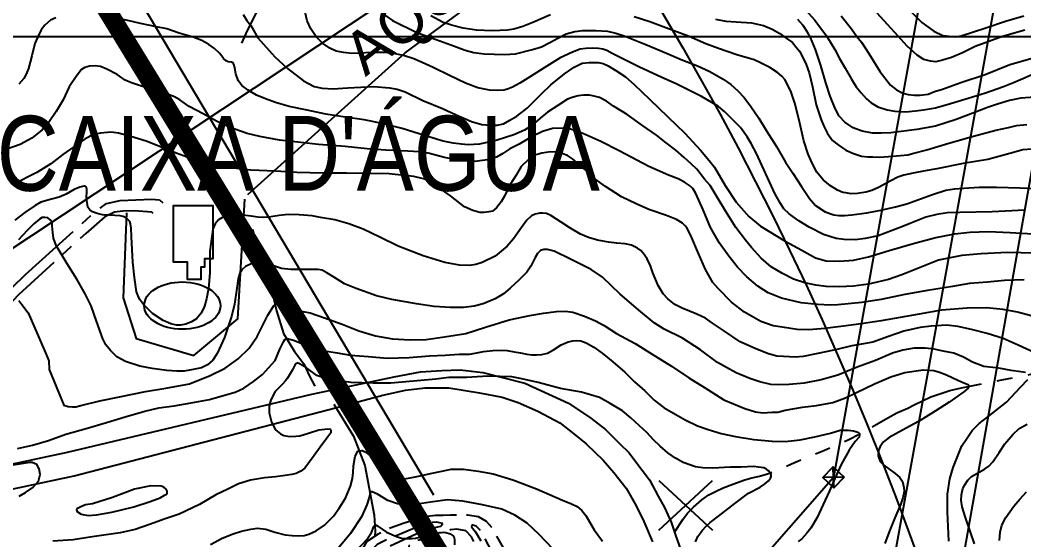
# Model space of a CAD drawing. Header units: millimetres. Extents: x 548366 to 1117317, y 7446967 to 14899125.
# Drawn here: x 555678 to 556314, y 7456096 to 7456425 of the extents above; entities that cross this region are included whole.
import ezdxf

# ---------------------------------------------------------------- set-up
doc = ezdxf.new("R2010")
doc.units = ezdxf.units.MM
doc.header["$MEASUREMENT"] = 0
for name, pattern in [('ACAD_ISO11W100', [33, 12, -3, 12, -3, 0, -3]), ('ESTR-TERRA', [1, 0.7, -0.1, 0.1, -0.1]), ('MEIO-FIOx2', [20, 15, -5]), ('RIO_PERIODICO', [5.8, 3, -0.4, 0.4, -0.4, 0.4, -0.4, 0.4, -0.4])]:
    doc.linetypes.add(name, pattern=pattern)
for name, color, linetype in [('AQUEDUTO', 7, 'Continuous'), ('AUTO_ESTRADA', 224, 'Continuous'), ('CALÇADA', 8, 'Continuous'), ('CURVA_INTERMEDIÁRIA', 32, 'Continuous'), ('CURVA_MESTRA', 36, 'Continuous'), ('EDIFICAÇÃO', 7, 'Continuous'), ('ELETRO_PROP', 230, 'Continuous'), ('ENERGIA', 7, 'Continuous'), ('MALHA_TM', 8, 'Continuous'), ('MURO', 181, 'Continuous'), ('PTO_COTADO', 7, 'Continuous'), ('RADIAIS', 222, 'Continuous'), ('RIO_PERIÓDICO', 4, 'RIO_PERIODICO'), ('RIO_PERMANENTE', 4, 'Continuous'), ('RUA_PAV_C_MEIO_FIO', 1, 'MEIO-FIOx2'), ('RUA_PAV_S_MEIO_FIO', 2, 'ESTR-TERRA'), ('TXT_EST_TRAT_ÁGUA', 7, 'Continuous')]:
    doc.layers.add(name, color=color, linetype=linetype)
doc.styles.add('ARIAL', font='ARIAL.TTF')
doc.styles.add('TXT_PRAIA', font='ARIALN.TTF', dxfattribs={"height": 30})

# ---------------------------------------------------------------- blocks, each defined once
blk = doc.blocks.new('C10')
at = {"layer": 'ENERGIA', "color": 0, "linetype": 'Continuous'}
for p, q in [((-1.51, 1.5), (1.51, -1.5)), ((1.49, 1.5), (-1.49, -1.5))]:
    blk.add_line(p, q, dxfattribs=at)
blk.add_polyline3d([(-1.51, 1.5, 0), (1.49, 1.5, 0), (1.51, -1.5, 0), (-1.49, -1.5, 0), (-1.51, 1.5, 0)], dxfattribs=at)

msp = doc.modelspace()

# ---------------------------------------------------------------- linework, layer by layer
at = {"layer": 'AQUEDUTO', "ltscale": 5}
msp.add_lwpolyline([(555822.41, 7456314.96), (555922.08, 7456404.56), (556003.1, 7456464.32)], dxfattribs=at)
at = {"layer": 'AUTO_ESTRADA', "ltscale": 2.5, "flags": 128}
for points in [[(555589.09, 7456126.31), (555708.14, 7456151.61), (555863.04, 7456188.24), (555915.18, 7456199.37), (555931.9, 7456202.55), (555945.43, 7456203.35), (555956.98, 7456203.75), (555971.31, 7456202.16), (555997.98, 7456195.4), (556025.56, 7456182.62), (556039.89, 7456173.07), (556049.05, 7456165.91), (556058.2, 7456156.76), (556063.82, 7456151.45), (556072.41, 7456140.11), (556076.96, 7456133.95), (556082.48, 7456123.75), (556086.51, 7456116.45), (556090.69, 7456107.26), (556093.57, 7456098.9), (556098.19, 7456085.92)], [(555522.69, 7456096.22), (555712.29, 7456136.64), (555877.86, 7456179.64), (555907.93, 7456187.78), (555922.33, 7456190.89), (555934.78, 7456192.45), (555949.75, 7456192.33), (555969.2, 7456189.22), (555983.59, 7456186.5), (555993.71, 7456183), (556006.15, 7456177.56), (556020.16, 7456170.17), (556029.11, 7456163.17), (556036.89, 7456156.96), (556047.59, 7456146.58), (556054.39, 7456138.69), (556062.23, 7456128.78), (556068.4, 7456118.09), (556073.46, 7456107.59), (556078.9, 7456094.76)]]:
    msp.add_lwpolyline(points, dxfattribs=at)
at = {"layer": 'CALÇADA'}
msp.add_ellipse((555780.86, 7456244.44), major_axis=(-24.15, 0.07), ratio=0.621535, dxfattribs=at)
at = {"layer": 'CURVA_INTERMEDIÁRIA'}
for points, elevation in [([(556235.5, 7456438.18), (556249.64, 7456423.96), (556257.3, 7456418.4), (556262.97, 7456415.67), (556271.16, 7456414.73), (556274.63, 7456415.36), (556282.29, 7456417.88), (556290.16, 7456420.5), (556302.76, 7456424.7), (556314.28, 7456428.07)], 240), ([(556314.92, 7456304.9), (556294.15, 7456303.78), (556273.76, 7456303.51), (556265.72, 7456303.31), (556259.04, 7456302.29), (556252.18, 7456300.44), (556242.73, 7456296.64), (556236.98, 7456294.32), (556230.86, 7456292.1), (556221.87, 7456288.77), (556213.62, 7456286.91), (556207.54, 7456286.14), (556200.49, 7456286.33), (556195.3, 7456287.07), (556187.33, 7456289.48), (556178.25, 7456294.11), (556171.76, 7456298.09), (556165.45, 7456302.63), (556162.08, 7456305.76), (556160.04, 7456309.19), (556156.61, 7456315.02), (556153.09, 7456322.89), (556148.18, 7456333.36), (556144.84, 7456340.86), (556141.39, 7456347.24), (556138.8, 7456351.41), (556134.62, 7456357.33), (556129.9, 7456362.15), (556124.8, 7456367.24), (556120.63, 7456370.58), (556116.55, 7456373.17), (556109.87, 7456377.06), (556102.83, 7456380.58), (556093.87, 7456385), (556084.78, 7456389.07), (556070.32, 7456395.74), (556060.87, 7456400.37), (556053.27, 7456404.17), (556049.96, 7456406.04), (556047.46, 7456406.88), (556044.77, 7456407.43), (556040.97, 7456407.52), (556036.7, 7456407.34), (556032.99, 7456406.88), (556028.08, 7456405.12), (556020.39, 7456401.41), (556010.28, 7456395.21), (556001.48, 7456389.74), (555994.9, 7456385.48), (555990.21, 7456382.83), (555986.96, 7456381.54), (555984.64, 7456381.07), (555980.75, 7456380.7), (555975.56, 7456381.07), (555968.24, 7456382.37), (555960.36, 7456385.43), (555950.16, 7456390.24), (555939.78, 7456395.43), (555932.86, 7456398.54), (555927.67, 7456400.85), (555921.09, 7456402.89), (555915.72, 7456404.09), (555909.32, 7456404.93), (555901.44, 7456404.93), (555888.28, 7456404.19), (555882.93, 7456404.76), (555878.48, 7456405.59), (555874.31, 7456407.54), (555869.77, 7456410.78), (555865.69, 7456414.85), (555862.26, 7456419.86), (555860.03, 7456424.95), (555858.37, 7456432.27)], 160), ([(555907.01, 7456429.94), (555914.15, 7456425.12), (555929.54, 7456417.62), (555941.78, 7456413.18), (555953.36, 7456408.92), (555960.22, 7456406.23), (555965.67, 7456404.95), (555972.16, 7456404.02), (555984.96, 7456403.56), (555992.09, 7456403.93), (556002.75, 7456406.8), (556008.5, 7456408.47), (556013.78, 7456411.15), (556018.98, 7456414.02), (556024.17, 7456416.62), (556029.73, 7456418.1), (556034.44, 7456418.74), (556042.97, 7456418.74), (556050.38, 7456418.28), (556055.57, 7456417.17), (556060.95, 7456415.41), (556074.58, 7456409.95), (556087.74, 7456404.39), (556096.98, 7456400.44), (556107.36, 7456396.46), (556115.15, 7456392.75), (556123.77, 7456387.93), (556128.5, 7456384.51), (556133.04, 7456380.52), (556136.93, 7456376.26), (556141.29, 7456370.61), (556146.22, 7456363.32), (556151.14, 7456355.17), (556157.44, 7456345.26), (556163.19, 7456335.35), (556167.95, 7456328.34), (556173.24, 7456320), (556178.52, 7456312.32), (556182.23, 7456307.87), (556188.35, 7456303.89), (556193.91, 7456302.03), (556197.06, 7456301.66), (556200.58, 7456301.66), (556205.31, 7456301.94), (556214.74, 7456303.34), (556223.55, 7456304.83), (556233, 7456307.05), (556240.14, 7456308.9), (556247.09, 7456311.4), (556256.46, 7456314.92), (556264.89, 7456317.61), (556270.36, 7456318.44), (556276.29, 7456318.91), (556286.03, 7456319.55), (556297.05, 7456319.55), (556311.88, 7456319.18), (556325.32, 7456318.44)], 170), ([(556175.73, 7456432.15), (556181.83, 7456425.32), (556189.17, 7456415.43), (556194.44, 7456406.7), (556197.52, 7456401.11), (556201.07, 7456394.85), (556205.02, 7456387.93), (556207.99, 7456383.15), (556211.12, 7456379.28), (556214.58, 7456375.57), (556217.55, 7456372.94), (556221.76, 7456370.47), (556227.69, 7456368.49), (556232.56, 7456367.58), (556239.48, 7456367.34), (556245.65, 7456367.81), (556250.59, 7456368.46), (556258.18, 7456369.87), (556267.74, 7456372.5), (556278.95, 7456375.96), (556289.91, 7456379.34), (556301.29, 7456383.21), (556307.71, 7456385.87), (556313.65, 7456388.34), (556318.92, 7456390.65)], 210), ([(556314.97, 7456418.92), (556300.8, 7456414.93), (556283.37, 7456408.74), (556275.43, 7456404.73), (556268.5, 7456401.68), (556262.62, 7456400.01), (556258.53, 7456398.96), (556255.06, 7456399.27), (556250.97, 7456400.43), (556246.77, 7456403.05), (556240.36, 7456408.92), (556234.59, 7456415.11), (556221.32, 7456429.86)], 230), ([(555700.63, 7456426.91), (555697.2, 7456425.34), (555693.77, 7456422.09), (555691.45, 7456419.13), (555688.95, 7456414.41), (555687.37, 7456410.52), (555685.52, 7456402.64), (555683.25, 7456394.8), (555681.96, 7456391.1), (555680.47, 7456388.41), (555677.23, 7456384.7)], 140), ([(556325.33, 7456277.59), (556312.63, 7456277.96), (556303.83, 7456278.15), (556287.18, 7456277.24), (556275.03, 7456276.13), (556267.52, 7456274.83), (556260.29, 7456273.16), (556252.78, 7456270.2), (556246.48, 7456267.79), (556236.86, 7456264.06), (556228.43, 7456261), (556221.29, 7456259.24), (556215.91, 7456257.95), (556206.27, 7456256.84), (556197.37, 7456256.28), (556188.94, 7456256.56), (556182.45, 7456257.48), (556175.42, 7456258.87), (556168.28, 7456261.28), (556161.33, 7456264.71), (556154.19, 7456268.97), (556147.8, 7456274.44), (556141.59, 7456281.29), (556137.79, 7456286.01), (556131.74, 7456293.96), (556125.35, 7456304.05), (556120.53, 7456312.11), (556115.52, 7456320.54), (556111.96, 7456324.67), (556107.05, 7456330.88), (556103.34, 7456334.4), (556098.99, 7456338.29), (556093.61, 7456342.92), (556087.49, 7456347.64), (556081.37, 7456352.37), (556072.62, 7456358.54), (556062.79, 7456365.48), (556054.17, 7456370.76), (556049.81, 7456374.1), (556045.36, 7456376.32), (556041.93, 7456377.25), (556038.87, 7456377.71), (556035.26, 7456377.71), (556031.74, 7456377.34), (556028.58, 7456376.5), (556025, 7456375.2), (556018.79, 7456371.31), (556012.3, 7456366.96), (556007.57, 7456362.98), (556002.11, 7456358.34), (555997.84, 7456355.66), (555990.98, 7456352.69), (555980.41, 7456349.27), (555969.2, 7456346.86), (555962.09, 7456346.38), (555957.73, 7456346.66), (555952.64, 7456347.3), (555946.24, 7456348.6), (555937.15, 7456351.38), (555927.51, 7456354.44), (555920.21, 7456356.68), (555908.62, 7456359.65), (555896.02, 7456362.15), (555884.06, 7456363.91), (555871.82, 7456365.76), (555859.96, 7456368.35), (555848.55, 7456370.58), (555839.93, 7456373.17), (555833.65, 7456375.52), (555827.81, 7456377.83), (555822.52, 7456380.89), (555818.63, 7456383.95), (555816.22, 7456387.19), (555814.74, 7456391.27), (555814.09, 7456394.88), (555813.81, 7456396.82), (555813.35, 7456397.75), (555812.98, 7456398.21), (555812.05, 7456398.68), (555809.83, 7456398.86), (555808.62, 7456399.6), (555807.04, 7456401.08), (555804.63, 7456404.14), (555801.29, 7456407.35), (555797.76, 7456409.85), (555793.31, 7456412.45), (555787.66, 7456414.49), (555778.95, 7456417.08), (555771.07, 7456419.86), (555764.58, 7456421.15), (555754.3, 7456423.3), (555746.23, 7456425.06), (555738.17, 7456426.82)], 140), ([(556014.29, 7456428.69), (556002.98, 7456423.78), (555996.77, 7456421.28), (555990.94, 7456419.68), (555986.96, 7456419.03), (555977.32, 7456418.48), (555967.4, 7456418.94), (555958.96, 7456420.24), (555951.55, 7456422.18), (555946.17, 7456423.94), (555938.38, 7456428.02)], 180), ([(556319.27, 7456343.68), (556313.61, 7456343.12), (556305.45, 7456340.9), (556291.55, 7456337.1), (556275.79, 7456334.51), (556259.2, 7456331.18), (556251.81, 7456329.95), (556244.2, 7456328.47), (556238.18, 7456327.17), (556234.47, 7456325.78), (556229.56, 7456323.28), (556222.14, 7456319.3), (556217.88, 7456317.35), (556214.17, 7456316.24), (556208.79, 7456315.41), (556204.9, 7456315.31), (556201.47, 7456315.96), (556199.54, 7456316.14), (556196.11, 7456317.53), (556191.67, 7456320.31), (556187.03, 7456324.11), (556183.14, 7456328.92), (556180.17, 7456334.76), (556177.57, 7456340.32), (556174.79, 7456348.93), (556171.55, 7456362.72), (556169.14, 7456372.72), (556166.82, 7456379.67), (556165.06, 7456383.37), (556162.84, 7456387.63), (556160.8, 7456389.86), (556158.2, 7456392.08), (556153.36, 7456395.3), (556147.43, 7456398.35), (556143.44, 7456400.3), (556132.41, 7456403.45), (556120.64, 7456407.34), (556112.79, 7456410.41), (556102.13, 7456415.04), (556090.63, 7456419.3), (556077.19, 7456424.31), (556067.31, 7456427.48)], 180), ([(556118.91, 7456425.93), (556125.44, 7456424.77), (556131.91, 7456424.36), (556141.7, 7456423.56), (556149.3, 7456422.02), (556154.8, 7456419.6), (556159.65, 7456416.85), (556163.53, 7456414.02), (556167.58, 7456411.11), (556170, 7456408.2), (556172.11, 7456405.61), (556174.7, 7456400.77), (556176.39, 7456397.21), (556178.13, 7456392.06), (556180.24, 7456383.08), (556182.58, 7456371.77), (556185.9, 7456362.23), (556187.79, 7456357.79), (556189.89, 7456353.51), (556193.04, 7456349.15), (556196.52, 7456346.24), (556201.54, 7456342.92), (556206.31, 7456340.74), (556211.48, 7456339.21), (556215.37, 7456338.72), (556218.52, 7456338.64), (556222.89, 7456338.56), (556231.3, 7456339.21), (556240.68, 7456340.01), (556244.47, 7456341.06), (556252.8, 7456343.09), (556266.71, 7456347.37), (556282.4, 7456351.73), (556296.56, 7456355.61), (556304.57, 7456357.31), (556309.57, 7456358.53), (556316.12, 7456359.18)], 190), ([(556198.43, 7456428.06), (556204.94, 7456419.88), (556208.51, 7456415.05), (556211.35, 7456411.38), (556215.97, 7456404.17), (556223.21, 7456392.63), (556229.83, 7456384.13), (556233.61, 7456381.2), (556237.6, 7456379.1), (556240.96, 7456378.26), (556245.05, 7456377.84), (556248.48, 7456377.86), (556253.73, 7456378.49), (556257.72, 7456380.06), (556262.65, 7456381.53), (556274.31, 7456385.83), (556289.85, 7456390.97), (556305.49, 7456397.27), (556322.5, 7456402.09)], 220), ([(556314.52, 7456260.84), (556301.97, 7456260.34), (556291.32, 7456259.33), (556279.79, 7456258.42), (556269.04, 7456256.52), (556253.18, 7456254.01), (556238.92, 7456251.4), (556223.75, 7456248.29), (556211.6, 7456246.48), (556196.45, 7456244.96), (556191.43, 7456244.76), (556183.8, 7456245.26), (556173.05, 7456246.27), (556160.6, 7456249.18), (556152.17, 7456252.49), (556145.64, 7456256.7), (556138.61, 7456262.72), (556132.68, 7456268.74), (556127.21, 7456275.83), (556121.39, 7456284.06), (556115.76, 7456293.89), (556110.94, 7456305.13), (556108.31, 7456311.32), (556106.2, 7456315.84), (556104.39, 7456318.75), (556102.28, 7456320.66), (556099.27, 7456322.66), (556095.25, 7456324.77), (556089.03, 7456327.18), (556076.57, 7456332.6), (556068.94, 7456336.61), (556057.73, 7456342.47), (556046.08, 7456348.39), (556034.74, 7456353.61), (556030.02, 7456355.31), (556025.7, 7456356.62), (556022.28, 7456356.82), (556015.45, 7456356.62), (556009.23, 7456354.81), (556002.7, 7456351.7), (555994.4, 7456346.78), (555988.48, 7456343.77), (555983.96, 7456340.76), (555980.04, 7456338.55), (555974.12, 7456336.84), (555966.48, 7456335.74), (555958.05, 7456336.14), (555947, 7456338.25), (555936.69, 7456341.05), (555931.07, 7456341.95), (555923.83, 7456342.35), (555909.78, 7456342.86), (555897.93, 7456343.86), (555884.17, 7456345.26), (555867.12, 7456346.58), (555855.97, 7456347.89), (555842.52, 7456349.19), (555830.06, 7456351.7), (555822.03, 7456353.61), (555811.08, 7456357.22), (555802.55, 7456361.33), (555794.04, 7456365.88), (555785.3, 7456370.6), (555779.18, 7456374.81), (555775.87, 7456376.72), (555769.04, 7456379.33), (555758.19, 7456382.54), (555748.59, 7456385.7), (555744.58, 7456387.21), (555739.45, 7456390.82), (555733.03, 7456394.33), (555728.91, 7456395.94), (555725.7, 7456396.44), (555722.08, 7456396.14), (555718.97, 7456395.44), (555716.86, 7456394.13), (555713.54, 7456389.72), (555709.13, 7456382.99), (555705.41, 7456374.76), (555700.79, 7456367.44), (555696.37, 7456360.82), (555692.1, 7456355.93), (555685.37, 7456350.61), (555678.14, 7456346.49), (555669.71, 7456343.58)], 130), ([(556318.85, 7456237.98), (556310.21, 7456240.29), (556301.12, 7456242.03), (556290.67, 7456243.03), (556278.32, 7456242.83), (556262.15, 7456241.53), (556247.99, 7456239.02), (556235.96, 7456236.88), (556223.81, 7456234.87), (556211.15, 7456232.87), (556200.01, 7456231.46), (556188.16, 7456229.86), (556178.01, 7456229.05), (556170.58, 7456229.36), (556162.67, 7456230.49), (556155.34, 7456231.69), (556147.51, 7456234.4), (556137.16, 7456240.22), (556129.03, 7456246.64), (556120.49, 7456255.37), (556117.15, 7456259.04), (556112.53, 7456267.27), (556108.11, 7456277.5), (556103.29, 7456288.94), (556100.95, 7456293.22), (556099.84, 7456294.73), (556097.93, 7456296.73), (556094.02, 7456298.94), (556087.69, 7456301.55), (556076.65, 7456305.46), (556068.51, 7456308.98), (556059.27, 7456313.39), (556049.13, 7456319.91), (556042.35, 7456324.89), (556036.82, 7456330), (556028.29, 7456337.43), (556025.07, 7456339.54), (556021.36, 7456340.94), (556018.44, 7456341.74), (556014.33, 7456341.84), (556008.8, 7456341.04), (556004.39, 7456339.84), (556000.27, 7456337.03), (555995.75, 7456332.51), (555992.43, 7456327.19), (555988.72, 7456321.17), (555985.2, 7456314.25), (555982.99, 7456310.24), (555979.91, 7456306.47), (555977.5, 7456304.36), (555975.19, 7456303.86), (555972.18, 7456303.46), (555969.47, 7456303.56), (555965.05, 7456304.66), (555959.63, 7456307.07), (555950.79, 7456314.1), (555942.96, 7456319.61), (555938.78, 7456322.47), (555936.87, 7456323.47), (555933.76, 7456324.77), (555927.53, 7456326.18), (555921.71, 7456326.98), (555911.96, 7456327.88), (555900.32, 7456328.08), (555884.85, 7456328.39), (555870.09, 7456328.39), (555853.43, 7456328.89), (555839.88, 7456329.59), (555824.21, 7456330.29), (555811.56, 7456331.7), (555798.3, 7456334.71), (555786.15, 7456337.72), (555776.85, 7456341.07), (555767.01, 7456345.09), (555757.87, 7456348.6), (555748.23, 7456351.61), (555740.3, 7456353.71), (555735.58, 7456354.32), (555729.05, 7456353.71), (555724.55, 7456352.81), (555719.23, 7456350.2), (555712.1, 7456344.98), (555705.17, 7456340.16), (555697.53, 7456334.24), (555688.7, 7456328.72), (555673.63, 7456321.1)], 120), ([(556320.87, 7456214.78), (556310.76, 7456219.34), (556301.22, 7456223.56), (556291.08, 7456226.77), (556281.04, 7456229.28), (556272.4, 7456231.18), (556265.47, 7456231.99), (556255.53, 7456231.49), (556248.52, 7456230.68), (556238.18, 7456228.17), (556228.54, 7456224.86), (556218.6, 7456221.35), (556212.57, 7456220.14), (556205.24, 7456218.94), (556195.7, 7456216.73), (556184.85, 7456214.42), (556174.45, 7456212.28), (556169.52, 7456211.88), (556161.89, 7456212.18), (556157.78, 7456212.38), (556152.35, 7456213.98), (556144.42, 7456217), (556134.38, 7456221.41), (556124.64, 7456228.23), (556117, 7456233.25), (556112.43, 7456236.52), (556107.01, 7456239.03), (556097.67, 7456242.74), (556092.95, 7456245.25), (556088.63, 7456248.76), (556085.62, 7456251.97), (556082.41, 7456257.19), (556079.19, 7456265.32), (556077.64, 7456269.71), (556075.53, 7456274.02), (556072.92, 7456277.74), (556071.42, 7456279.34), (556069.31, 7456280.95), (556065.49, 7456282.75), (556061.47, 7456283.66), (556056.25, 7456283.96), (556050.93, 7456284.76), (556044.1, 7456285.86), (556038.28, 7456287.67), (556033.16, 7456289.78), (556026.47, 7456293.72), (556021.04, 7456297.43), (556014.41, 7456301.54), (556011.8, 7456302.85), (556009.39, 7456303.05), (556007.49, 7456303.05), (556004.47, 7456302.45), (556002.26, 7456301.34), (555999.15, 7456298.53), (555995.84, 7456294.02), (555990.81, 7456286.69), (555986.7, 7456282.08), (555979.07, 7456275.75), (555970.93, 7456271.74), (555966.85, 7456270.49), (555962.83, 7456269.78), (555956.61, 7456270.08), (555947.27, 7456271.79), (555933.51, 7456276.1), (555917.64, 7456282.13), (555906.03, 7456287.9), (555895.49, 7456292.91), (555886.45, 7456296.32), (555877.61, 7456298.73), (555868.37, 7456300.24), (555863.15, 7456301.34), (555854.82, 7456301.94), (555847.9, 7456302.16), (555842.28, 7456301.65), (555835.65, 7456300.45), (555832.04, 7456300.35), (555828.82, 7456300.55), (555824.41, 7456301.05), (555819.18, 7456301.75), (555813.16, 7456301.75), (555810.65, 7456301.65), (555807.94, 7456300.95), (555805.83, 7456300.15), (555803.72, 7456298.74), (555801.61, 7456296.23), (555800.1, 7456292.92), (555799.5, 7456288.31), (555798.4, 7456278.98), (555798.38, 7456265.26), (555797.38, 7456255.32), (555796.27, 7456248.7), (555794.97, 7456244.09), (555792.76, 7456239.67), (555789.8, 7456236.1), (555786.68, 7456234.09), (555783.17, 7456232.69), (555779.65, 7456232.09), (555777.24, 7456232.09), (555773.63, 7456232.89), (555768.81, 7456235.1), (555761.98, 7456239.51), (555756.15, 7456245.23), (555753.74, 7456248.44), (555751.84, 7456253.16), (555750.51, 7456262.37), (555749.41, 7456272), (555748.71, 7456287.96), (555748.4, 7456293.57), (555748.1, 7456296.28), (555747.6, 7456297.79), (555745.39, 7456299.8), (555743.37, 7456300.97), (555741.36, 7456301.28), (555734.64, 7456301.68), (555730.22, 7456301.98), (555726.9, 7456302.88), (555723.99, 7456303.78), (555722.18, 7456305.09), (555720.98, 7456306.79), (555720.07, 7456312.51), (555720.27, 7456317.13), (555720.27, 7456318.23), (555720.07, 7456319.14), (555719.77, 7456319.64), (555719.17, 7456320.04), (555718.37, 7456320.04), (555715.96, 7456319.54), (555712.24, 7456317.93), (555707.22, 7456315.12), (555702.7, 7456313.12), (555697.98, 7456311.91), (555691.25, 7456309.9), (555687.57, 7456307.98), (555680.94, 7456303.37), (555674.61, 7456298.65)], 110), ([(555677.15, 7456247.59), (555679.18, 7456245.26), (555683.15, 7456239.85), (555687.41, 7456230.08), (555694.2, 7456214.54), (555696.14, 7456209.51), (555696.41, 7456204), (555705.68, 7456181.36), (555708.59, 7456180.49), (555711.2, 7456180.39), (555713.42, 7456180.39), (555716.52, 7456181.07), (555728.62, 7456184.07), (555742.17, 7456186.87), (555757.56, 7456189.97), (555770.49, 7456192.04), (555785.4, 7456194.94), (555798.56, 7456200.26), (555808.05, 7456204.9), (555816.27, 7456210.7), (555823.21, 7456217.52), (555828.24, 7456224.97), (555835.01, 7456238.32), (555838.59, 7456244.02), (555840.05, 7456245.28), (555840.63, 7456245.67), (555842.08, 7456244.89), (555847.02, 7456242.57), (555851.08, 7456241.41), (555855.92, 7456240.93), (555861.82, 7456239.96), (555870.92, 7456236.67), (555882.11, 7456232.78), (555892.76, 7456228.52), (555903.31, 7456225.33), (555914.15, 7456223.39), (555925.28, 7456222.72), (555935.35, 7456222.91), (555947.03, 7456224.58), (555960.58, 7456226.8), (555973.06, 7456230.77), (555987.97, 7456235.41), (556001.23, 7456238.12), (556009.81, 7456239.65), (556017.94, 7456240.81), (556023.65, 7456241), (556028.3, 7456240.33), (556035.75, 7456237.81), (556042.72, 7456234.81), (556048.24, 7456231.82), (556056.08, 7456226.79), (556067.88, 7456220.4), (556080.42, 7456212.53), (556090.97, 7456206.05), (556102, 7456198.79), (556111.83, 7456192.65), (556124.12, 7456184.82), (556137.38, 7456179.31), (556144.25, 7456177.08), (556148.8, 7456176.6), (556154.8, 7456176.89), (556158.38, 7456176.99), (556163.03, 7456178.15), (556174.03, 7456180.01), (556182.94, 7456181.26), (556193.29, 7456183), (556201.33, 7456186.1), (556208.2, 7456189.39), (556219.62, 7456194.8), (556229.94, 7456199.35), (556238.94, 7456202.05), (556250.55, 7456203.7), (556257.33, 7456203.41), (556260.91, 7456202.34), (556265.26, 7456200.6), (556272.42, 7456197.12), (556276.3, 7456195.57), (556279, 7456194.51), (556279.39, 7456193.74), (556279.39, 7456192.77), (556278.91, 7456192.09), (556276.2, 7456189.77), (556266.91, 7456183.2), (556258.1, 7456177.49), (556247.6, 7456171.05), (556237.34, 7456165.54), (556228.82, 7456160.8), (556225.24, 7456158.09), (556223.31, 7456155.19), (556222.14, 7456152.58), (556221.95, 7456149.29), (556223.31, 7456145.71), (556225.63, 7456143.29), (556228.73, 7456140.97), (556232.71, 7456138.01), (556235.61, 7456135.59), (556237.35, 7456132.98), (556238.22, 7456129.21), (556238.32, 7456126.59), (556237.55, 7456122.73), (556236.29, 7456118.86), (556232.61, 7456109.96), (556228.82, 7456101.1), (556226.21, 7456093.65)], 90), ([(555676.35, 7456153.88), (555685.94, 7456156.02), (555696.06, 7456158.99), (555706.99, 7456162.9), (555719.88, 7456166.54), (555732.76, 7456170.36), (555744.59, 7456173.91), (555757.1, 7456177.49), (555765.9, 7456179.62), (555775.68, 7456180.95), (555786.52, 7456182.81), (555797.98, 7456185.03), (555806.16, 7456187.26), (555814.34, 7456189.56), (555819.83, 7456192.09), (555826.05, 7456196.35), (555831.74, 7456200.88), (555839.74, 7456209.58), (555842.58, 7456216.86), (555844.63, 7456220.57), (555845.16, 7456221.99), (555845.79, 7456223.05), (555846.68, 7456223.5), (555848.19, 7456223.41), (555851.39, 7456222.61), (555856.19, 7456220.66), (555862.67, 7456218.08), (555868.54, 7456216.22), (555878.94, 7456214.53), (555887.38, 7456213.11), (555898.83, 7456212.19), (555910.65, 7456211.22), (555924.6, 7456211.57), (555937.58, 7456212.55), (555947.42, 7456213.07), (555956.4, 7456213.61), (555962.98, 7456213.78), (555966.45, 7456214.41), (555971.87, 7456215.38), (555977.73, 7456216.01), (555983.24, 7456216.18), (555986.8, 7456215.92), (555991.24, 7456215.21), (555995.15, 7456214.5), (555999.33, 7456213.7), (556002.44, 7456213.16), (556005.29, 7456213.16), (556008.84, 7456213.43), (556012.31, 7456214.23), (556016.1, 7456216.46), (556020.9, 7456219.57), (556025.52, 7456221.43), (556028.46, 7456222.23), (556030.77, 7456222.32), (556033.43, 7456222.14), (556036.81, 7456220.9), (556041.61, 7456218.06), (556047.03, 7456214.24), (556053.7, 7456208.91), (556061.43, 7456202.25), (556067.52, 7456196.06), (556074.01, 7456190.38), (556079.97, 7456184.52), (556086.19, 7456179.63), (556092.23, 7456176.26), (556099.7, 7456172.17), (556107.52, 7456168.35), (556114.24, 7456165.91), (556122.51, 7456163.42), (556131.48, 7456161.56), (556143.13, 7456159.6), (556154.77, 7456158.63), (556162.95, 7456158.36), (556172.53, 7456159.5), (556181.77, 7456161.27), (556191.81, 7456163.58), (556197.77, 7456165.45), (556199.99, 7456165.63), (556203.01, 7456165.63), (556206.21, 7456165.09), (556208.35, 7456164.56), (556209.41, 7456164.03), (556210.04, 7456163.32), (556210.12, 7456162.43), (556209.86, 7456161.01), (556207.46, 7456158.34), (556203.46, 7456152.84), (556198.39, 7456143.87), (556194.57, 7456134.9), (556191.01, 7456127.03), (556187.01, 7456118.41), (556183.28, 7456110.16), (556179.19, 7456103.41), (556176.66, 7456100.27), (556173.66, 7456096.63), (556171.19, 7456095.07)], 80), ([(556106.12, 7456094.78), (556107.6, 7456098.16), (556110.35, 7456101.96), (556113.1, 7456104.81), (556115.53, 7456106.93), (556120.64, 7456111.03), (556131, 7456118.95), (556139.78, 7456125.61), (556147.18, 7456129.51), (556149.93, 7456131.31), (556152.36, 7456133.42), (556153.73, 7456135.11), (556154.16, 7456136.28), (556154.16, 7456137.33), (556153.52, 7456138.49), (556152.46, 7456139.76), (556151.09, 7456140.82), (556149.4, 7456141.66), (556146.12, 7456142.09), (556142.84, 7456142.51), (556135, 7456142.14), (556128.39, 7456142.04), (556117.07, 7456141.46), (556110.89, 7456141.69), (556106.1, 7456142.27), (556098.29, 7456145.07), (556093.5, 7456147.87), (556088.6, 7456151.14), (556083.82, 7456155.33), (556079.5, 7456159.3), (556075.3, 7456164.08), (556070.68, 7456168.35), (556065.2, 7456173.36), (556059.93, 7456177.84), (556052.08, 7456182.47), (556045.25, 7456186.2), (556033.92, 7456189.55), (556020.52, 7456191.87), (556006.35, 7456195.73), (555996.05, 7456198.04), (555989.65, 7456199.33), (555974.59, 7456199.72), (555961.06, 7456198.95), (555949.73, 7456198.82), (555941.48, 7456197.92), (555931.95, 7456197.02), (555913.02, 7456195.21), (555901.73, 7456195.23), (555887.82, 7456195.75), (555873.91, 7456197.55), (555866.18, 7456200.25), (555859.49, 7456205.01), (555855.11, 7456207.59), (555853.69, 7456208.1), (555853.05, 7456207.84), (555852.27, 7456206.81), (555850.73, 7456203.85), (555847.51, 7456198.58), (555846.09, 7456196.65), (555844.42, 7456194.59), (555839.65, 7456189.95), (555836.95, 7456184.81), (555835.92, 7456180.69), (555835.97, 7456176.49), (555837.45, 7456170.49), (555839.98, 7456165.64), (555843.08, 7456163.12), (555845.3, 7456162.13), (555849.01, 7456161.46), (555852.71, 7456161.62), (555855.28, 7456161.94), (555860.76, 7456163.71), (555867.35, 7456165.64), (555873.15, 7456166.28), (555874.76, 7456166.12), (555875.08, 7456165.32), (555875.08, 7456163.87), (555873.15, 7456161.3), (555868.31, 7456154.65), (555864.45, 7456149.5), (555858.5, 7456141.46), (555855.92, 7456139.54), (555853.03, 7456138.09), (555850.29, 7456137.44), (555845.95, 7456136.8), (555839.83, 7456136), (555832.91, 7456135.35), (555824.06, 7456133.75), (555816.5, 7456131.5), (555809.67, 7456128.24), (555802.11, 7456124.54), (555791.65, 7456118.43), (555778.77, 7456112.32), (555769.92, 7456109.27), (555759.95, 7456105.73), (555750.93, 7456102.51), (555741.36, 7456100.57), (555723.66, 7456097.99), (555711.75, 7456096.06), (555698.88, 7456095.1)], 70), ([(556283.04, 7456093.44), (556280.53, 7456100.87), (556277.12, 7456110.8), (556275.19, 7456117), (556274.59, 7456121.11), (556274.79, 7456124.62), (556275.69, 7456128.64), (556276.8, 7456130.94), (556278.7, 7456133.75), (556281.12, 7456136.06), (556284.43, 7456138.17), (556289.25, 7456140.78), (556292.06, 7456142.69), (556294.67, 7456145.49), (556298.69, 7456151.31), (556302.34, 7456156.91), (556307.36, 7456162.83), (556311.28, 7456166.54), (556316.3, 7456169.25)], 110), ([(555798.65, 7456093.07), (555806.08, 7456097.03), (555813.02, 7456099.75), (555818.47, 7456101.61), (555824.29, 7456102.85), (555828.5, 7456103.46), (555833.71, 7456102.85), (555839.53, 7456100.99), (555845.97, 7456099.26), (555850.43, 7456098.76), (555854.39, 7456098.51), (555858.11, 7456098.76), (555861.05, 7456099.54), (555865.63, 7456101.65), (555870.96, 7456105.24), (555876.78, 7456110.93), (555880.25, 7456116.13), (555884.21, 7456122.44), (555887.43, 7456130.12), (555888.68, 7456134.89), (555889.06, 7456138.61), (555889.42, 7456142.98), (555890.41, 7456149.07), (555892.19, 7456152.19), (555894.87, 7456152.64), (555897.1, 7456151.52), (555899.81, 7456149.4), (555904.54, 7456143.56), (555910.36, 7456138.23), (555914.7, 7456135.88), (555918.17, 7456135.02), (555921.51, 7456134.77), (555925.35, 7456135.39), (555931.55, 7456136.5), (555938.11, 7456138.11), (555945.29, 7456139.6), (555951.24, 7456140.71), (555958.99, 7456140.81), (555968.41, 7456139.57), (555977.82, 7456137.84), (555990.33, 7456134), (556005.45, 7456128.43), (556021.8, 7456121.25), (556027.58, 7456118.85), (556031.05, 7456117.12), (556034.15, 7456114.64), (556036.63, 7456111.43), (556038.86, 7456107.46), (556041.95, 7456102.27), (556047.16, 7456095.09)], 60), ([(555677.48, 7456123.76), (555681.41, 7456125.92), (555686.15, 7456129.16), (555689.64, 7456133.14), (555690.64, 7456137.38), (555690.14, 7456141.11), (555688.66, 7456143.8), (555685.75, 7456145.01), (555684.18, 7456145.08), (555673.66, 7456143.38)], 70), ([(555760.86, 7456130.2), (555750.56, 7456128.11), (555736.56, 7456122.8), (555723.85, 7456118.78), (555719.51, 7456118.3), (555716.61, 7456117.01), (555714.04, 7456115.73), (555713.88, 7456114.92), (555714.36, 7456113.8), (555716.77, 7456112.35), (555721.12, 7456111.38), (555726.43, 7456111.87), (555736.24, 7456113.64), (555750.08, 7456117.01), (555760.38, 7456120.23), (555766.82, 7456122.64), (555769.55, 7456124.25), (555770.84, 7456124.89), (555771.16, 7456125.53), (555771.16, 7456126.82), (555770.52, 7456128.11), (555769.07, 7456129.39), (555767.46, 7456130.04), (555760.86, 7456130.2)], 80), ([(556298.82, 7456095.66), (556299.22, 7456100.98), (556300.43, 7456105.39), (556302.84, 7456110.11), (556305.35, 7456113.82), (556307.86, 7456117.33), (556311.78, 7456121.77), (556315.9, 7456126.49)], 120), ([(555891.5, 7456089.46), (555897.71, 7456096.32), (555900.72, 7456100.74), (555902.32, 7456104.4), (555903.07, 7456105.16), (555903.82, 7456105.34), (555904.76, 7456104.69), (555910.31, 7456100.83), (555916.52, 7456098.2), (555920.43, 7456096.79), (555924.38, 7456096.79), (555926.54, 7456096.79), (555928.89, 7456097.07), (555934.16, 7456098.29), (555942.44, 7456100.36), (555946.48, 7456100.92), (555947.8, 7456100.73), (555950.62, 7456099.89), (555952.59, 7456098.48), (555953.25, 7456097.26), (555953.34, 7456096.03), (555953.34, 7456092.93)], 40)]:
    msp.add_lwpolyline(points, dxfattribs=dict(at, elevation=elevation))
at = {"layer": 'CURVA_MESTRA'}
for points, elevation in [([(555819.49, 7456428.93), (555821.8, 7456425.22), (555824.31, 7456421.98), (555828.76, 7456414.11), (555839.51, 7456402.06), (555847.6, 7456394.68), (555857.7, 7456386.81), (555864.37, 7456383.38), (555869.57, 7456382.27), (555876.42, 7456381.8), (555885.67, 7456382.36), (555902.26, 7456383.2), (555912.18, 7456382.46), (555917, 7456381.71), (555922.1, 7456379.95), (555933.41, 7456374.4), (555945.72, 7456369.38), (555954.53, 7456365.3), (555964.07, 7456361.04), (555970.66, 7456359.28), (555976.22, 7456358.72), (555980.39, 7456358.82), (555984.37, 7456359.74), (555988.45, 7456361.97), (555992.9, 7456364.56), (555999.39, 7456369.65), (556003.84, 7456374.01), (556008.73, 7456378.96), (556014.39, 7456384.43), (556023.01, 7456391.37), (556029.31, 7456395.54), (556034.41, 7456398.04), (556038.77, 7456398.6), (556044.51, 7456398.51), (556047.57, 7456397.86), (556050.73, 7456396.47), (556055.55, 7456393.5), (556061.76, 7456389.52), (556067.32, 7456384.61), (556076.93, 7456375.19), (556088.52, 7456363.99), (556099.45, 7456353.8), (556109.37, 7456342.96), (556114.84, 7456336.48), (556118.29, 7456332.14), (556124.97, 7456320.56), (556131.83, 7456310.09), (556139.89, 7456301.02), (556147.36, 7456294.74), (556163.03, 7456285.38), (556173.6, 7456279.55), (556182.12, 7456274.82), (556188.98, 7456272.88), (556197.23, 7456272.6), (556206.32, 7456273.25), (556215.86, 7456275.4), (556228.93, 7456279.29), (556245.06, 7456283.92), (556258.59, 7456287.53), (556270.46, 7456289.94), (556280.01, 7456291.05), (556291.86, 7456291.32), (556305.67, 7456290.86), (556320.13, 7456289.94)], 150), ([(556321.19, 7456376.57), (556312.44, 7456375.95), (556305.21, 7456374.43), (556297.53, 7456372.03), (556291.22, 7456370.05), (556283.63, 7456367.02), (556271.32, 7456362.38), (556258.19, 7456358.19), (556246.41, 7456356.05), (556234.91, 7456354.62), (556229.91, 7456353.99), (556223.75, 7456353.72), (556218.4, 7456353.81), (556211.88, 7456354.97), (556205.99, 7456357.11), (556200.81, 7456360.68), (556197.24, 7456364.43), (556194.65, 7456369.42), (556191.52, 7456377.1), (556188.83, 7456385.65), (556185.62, 7456396.53), (556182.31, 7456406.7), (556179.1, 7456414.28), (556177.18, 7456417.64), (556174.41, 7456422.01), (556171.11, 7456425.85)], 200), ([(556315.4, 7456202.01), (556312.36, 7456202.56), (556306.17, 7456203.42), (556298.46, 7456204.73), (556289.01, 7456205.92), (556281.73, 7456208.52), (556275.97, 7456211.78), (556270, 7456214.28), (556263.07, 7456215.69), (556257.42, 7456216.77), (556251.66, 7456217.42), (556244.82, 7456217.42), (556237.54, 7456216.23), (556231.03, 7456214.38), (556220.17, 7456209.72), (556208.65, 7456205.38), (556196.38, 7456200.38), (556185.84, 7456197.45), (556175, 7456195.37), (556165.55, 7456194.4), (556158.93, 7456194.18), (556153.82, 7456194.5), (556146.98, 7456196.24), (556140.57, 7456198.19), (556131.88, 7456201.88), (556125.8, 7456205.25), (556120.1, 7456208.48), (556109.35, 7456216.4), (556097.94, 7456223.89), (556086.32, 7456229.54), (556080.02, 7456233.44), (556070.03, 7456241.69), (556058.35, 7456251.75), (556047.27, 7456262.49), (556040, 7456267.38), (556026.86, 7456273.78), (556016.54, 7456278.88), (556012.41, 7456279.97), (556009.91, 7456279.97), (556007.85, 7456279.31), (556006, 7456277.58), (556004.59, 7456274.97), (556001.84, 7456269.5), (555999.34, 7456265.6), (555994.45, 7456260.71), (555988.7, 7456255.61), (555984.35, 7456251.92), (555979.06, 7456248.77), (555971.57, 7456245.62), (555965.81, 7456244.1), (555959.19, 7456243.34), (555950.71, 7456243.34), (555940.51, 7456243.99), (555929.32, 7456245.51), (555913.57, 7456248.22), (555903.9, 7456250.72), (555890.99, 7456255.2), (555883.61, 7456258.35), (555877.41, 7456262.36), (555872.53, 7456265.29), (555869.59, 7456266.81), (555866.66, 7456267.35), (555860.15, 7456267.35), (555849.72, 7456267.35), (555843.74, 7456267.9), (555837.99, 7456269.96), (555833.32, 7456272.56), (555831.15, 7456274.41), (555829.95, 7456274.73), (555828.86, 7456274.3), (555827.24, 7456273.11), (555824.4, 7456271.01), (555820.92, 7456269.16), (555818.53, 7456267.21), (555817.34, 7456265.04), (555816.36, 7456261.68), (555815.38, 7456255.6), (555813.86, 7456245.4), (555812.12, 7456237.53), (555807.56, 7456224.18), (555803.04, 7456214.06), (555800.1, 7456209.82), (555796.74, 7456206.89), (555792.93, 7456205.05), (555787.83, 7456203.96), (555781.96, 7456202.99), (555777.29, 7456202.99), (555771.1, 7456203.31), (555761.76, 7456204.62), (555753.83, 7456206.13), (555744.82, 7456208.96), (555739.28, 7456211.89), (555735.37, 7456216.01), (555732.44, 7456219.59), (555730.45, 7456223.37), (555726.54, 7456234.55), (555723.07, 7456244.32), (555719.27, 7456251.92), (555713.94, 7456261.25), (555707.83, 7456270.89), (555700.88, 7456282.61), (555699.25, 7456287.16), (555698.82, 7456290.85), (555698.38, 7456295.09), (555698.38, 7456297.15), (555697.19, 7456298.89), (555695.56, 7456300.08), (555693.71, 7456300.3), (555692.08, 7456300.19), (555690.34, 7456299.21), (555686.65, 7456296.17), (555682.5, 7456292), (555676.96, 7456286.03)], 100), ([(556266.81, 7456095.15), (556265.94, 7456113.71), (556265.95, 7456124.97), (556267.36, 7456134.74), (556269.43, 7456141.9), (556272.9, 7456150.37), (556275.08, 7456155.69), (556278.23, 7456160.24), (556281.59, 7456165.24), (556285.94, 7456169.8), (556291.4, 7456173.9), (556303.23, 7456183.35), (556312.25, 7456192.68), (556316.81, 7456197.67)], 100), ([(556015.64, 7456090.27), (556006.95, 7456099.33), (555999.37, 7456106.53), (555991.6, 7456111.71), (555983.46, 7456115.4), (555971.14, 7456118.22), (555958.75, 7456120.62), (555948.95, 7456121.36), (555938.22, 7456119.88), (555924.54, 7456117.85), (555917.32, 7456118.77), (555911.22, 7456120.99), (555904.56, 7456125.05), (555901.24, 7456126.53), (555900.13, 7456126.53), (555899.76, 7456124.68), (555899.02, 7456122.28), (555897.72, 7456118.22), (555894.39, 7456110.64), (555887.55, 7456100.11), (555879.3, 7456090.06)], 50)]:
    msp.add_lwpolyline(points, dxfattribs=dict(at, elevation=elevation))
at = {"layer": 'EDIFICAÇÃO', "ltscale": 2.5}
msp.add_lwpolyline([(555775.82, 7456307.79), (555800.21, 7456307.79), (555800.21, 7456273.99), (555794.93, 7456273.99), (555794.93, 7456268.9), (555792.56, 7456268.9), (555792.56, 7456261.08), (555784.19, 7456261.08), (555784.19, 7456271.99), (555775.28, 7456271.99), (555775.28, 7456307.79)], close=True, dxfattribs=at)
at = {"layer": 'EDIFICAÇÃO'}
msp.add_lwpolyline([(555775.82, 7456307.79), (555800.21, 7456307.79), (555800.21, 7456273.99), (555794.93, 7456273.99), (555794.93, 7456268.9), (555792.56, 7456268.9), (555792.56, 7456261.08), (555784.19, 7456261.08), (555784.19, 7456271.99), (555775.28, 7456271.99), (555775.28, 7456307.79)], close=True, dxfattribs=at)
at = {"layer": 'ELETRO_PROP', "linetype": 'ACAD_ISO11W100', "lineweight": -3, "ltscale": 6.25, "elevation": 200, "flags": 128}
msp.add_lwpolyline([(552267.42, 7454168.15, 12, 12, 0), (552047.04, 7455150.08, 12, 12, 0), (552168.73, 7456345.85, 12, 12, 0), (552826.6, 7456584.53, 12, 12, 0), (552824.31, 7456593.7, 12, 12, 0), (552808.25, 7456621.21, 12, 12, 0), (552793.34, 7456651, 12, 12, 0), (552787.61, 7456679.65, 12, 12, 0), (552791.05, 7456686.53, 12, 12, 0), (552803.67, 7456696.84, 12, 12, 0), (552824.31, 7456702.57, 12, 12, 0), (552843.34, 7456706.89, 12, 12, 0), (552878.9, 7456705.75, 12, 12, 0), (552899.54, 7456705.75, 12, 12, 0), (552931.65, 7456702.31, 12, 12, 0), (552958.03, 7456701.16, 12, 12, 0), (552992.44, 7456696.58, 12, 12, 0), (553010.79, 7456696.58, 12, 12, 0), (553025.7, 7456696.58, 12, 12, 0), (553049.78, 7456704.6, 12, 12, 0), (553070.43, 7456714.91, 12, 12, 0), (553079.6, 7456727.52, 12, 12, 0), (553091.07, 7456749.29, 12, 12, 0), (553100.25, 7456764.19, 12, 12, 0), (553108.27, 7456777.95, 12, 12, 0), (553111.71, 7456790.55, 12, 12, 0), (553114.01, 7456804.3, 12, 12, 0), (553114.01, 7456816.91, 12, 12, 0), (553110.57, 7456829.52, 12, 12, 0), (553107.13, 7456843.27, 12, 12, 0), (553094.51, 7456855.87, 12, 12, 0), (553054.37, 7456875.36, 12, 12, 0), (553016.52, 7456892.55, 12, 12, 0), (553000.47, 7456902.86, 12, 12, 0), (552991.29, 7456916.61, 12, 12, 0), (552989, 7456933.8, 12, 12, 0), (552992.44, 7456965.89, 12, 12, 0), (553000.47, 7456978.5, 12, 12, 0), (553022.77, 7456984.65, 12, 12, 0), (553036.53, 7456988.09, 12, 12, 0), (553059.47, 7456989.23, 12, 12, 0), (553096.17, 7456990.38, 12, 12, 0), (553134.01, 7456988.09, 12, 12, 0), (553160.39, 7456988.09, 12, 12, 0), (553197.09, 7456988.09, 12, 12, 0), (553241.82, 7456992.67, 12, 12, 0), (553268.2, 7456993.82, 12, 12, 0), (553284.25, 7457000.69, 12, 12, 0), (553301.46, 7457011.01, 12, 12, 0), (553319.81, 7457032.78, 12, 12, 0), (553334.72, 7457051.12, 12, 12, 0), (553345.04, 7457069.45, 12, 12, 0), (553355.36, 7457091.23, 12, 12, 0), (553371.42, 7457111.86, 12, 12, 0), (553385.87, 7457124.71, 12, 12, 0), (553400.78, 7457136.17, 12, 12, 0), (553413.39, 7457141.9, 12, 12, 0), (553431.74, 7457144.2, 12, 12, 0), (553445.51, 7457144.2, 12, 12, 0), (553455.83, 7457140.76, 12, 12, 0), (553485.65, 7457129.3, 12, 12, 0), (553516.61, 7457114.4, 12, 12, 0), (553537.26, 7457104.09, 12, 12, 0), (553559.05, 7457099.5, 12, 12, 0), (553575.1, 7457101.79, 12, 12, 0), (553585.43, 7457108.67, 12, 12, 0), (553591.16, 7457115.55, 12, 12, 0), (553592.31, 7457124.71, 12, 12, 0), (553591.16, 7457141.9, 12, 12, 0), (553586.57, 7457162.53, 12, 12, 0), (553580.84, 7457177.43, 12, 12, 0), (553577.4, 7457193.48, 12, 12, 0), (553575.1, 7457212.96, 12, 12, 0), (553581.98, 7457216.4, 12, 12, 0), (553592.31, 7457220.98, 12, 12, 0), (553600.33, 7457220.98, 12, 12, 0), (553618.68, 7457219.83, 12, 12, 0), (553672.89, 7457209.79, 12, 12, 0), (553683.21, 7457207.5, 12, 12, 0), (553694.68, 7457206.35, 12, 12, 0), (553706.14, 7457207.5, 12, 12, 0), (553724.49, 7457208.64, 12, 12, 0), (553742.84, 7457216.66, 12, 12, 0), (553752.02, 7457220.1, 12, 12, 0), (553764.64, 7457232.71, 12, 12, 0), (553786.43, 7457252.19, 12, 12, 0), (553804.78, 7457263.65, 12, 12, 0), (553836.89, 7457283.13, 12, 12, 0), (553872.44, 7457293.45, 12, 12, 0), (553895.38, 7457300.32, 12, 12, 0), (553909.14, 7457302.62, 12, 12, 0), (553920.61, 7457302.62, 12, 12, 0), (553928.64, 7457300.32, 12, 12, 0), (553935.52, 7457299.18, 12, 12, 0), (553943.55, 7457295.74, 12, 12, 0), (553950.43, 7457293.45, 12, 12, 0), (553958.46, 7457290.01, 12, 12, 0), (553972.22, 7457281.99, 12, 12, 0), (553994.01, 7457272.82, 12, 12, 0), (554003.19, 7457265.94, 12, 12, 0), (554029.57, 7457259.07, 12, 12, 0), (554063.97, 7457247.61, 12, 12, 0), (554092.5, 7457228.72, 12, 12, 0), (554101.67, 7457218.41, 12, 12, 0), (554109.7, 7457209.24, 12, 12, 0), (554115.44, 7457203.51, 12, 12, 0), (554131.49, 7457196.64, 12, 12, 0), (554152.14, 7457190.91, 12, 12, 0), (554204.89, 7457187.47, 12, 12, 0), (554226.68, 7457188.61, 12, 12, 0), (554245.03, 7457185.18, 12, 12, 0), (554259.94, 7457185.18, 12, 12, 0), (554266.83, 7457185.18, 12, 12, 0), (554282.88, 7457182.88, 12, 12, 0), (554289.76, 7457179.45, 12, 12, 0), (554295.5, 7457176.01, 12, 12, 0), (554304.67, 7457167.99, 12, 12, 0), (554310.41, 7457161.11, 12, 12, 0), (554312.7, 7457153.09, 12, 12, 0), (554316.14, 7457140.48, 12, 12, 0), (554317.29, 7457126.73, 12, 12, 0), (554317.29, 7457111.83, 12, 12, 0), (554321.88, 7457086.62, 12, 12, 0), (554328.76, 7457054.53, 12, 12, 0), (554334.49, 7457020.15, 12, 12, 0), (554342.52, 7457000.67, 12, 12, 0), (554358.58, 7456992.65, 12, 12, 0), (554371.19, 7456994.94, 12, 12, 0), (554403.3, 7456997.23, 12, 12, 0), (554412.48, 7456994.94, 12, 12, 0), (554418.21, 7456989.21, 12, 12, 0), (554418.45, 7456974.42, 12, 12, 0), (555298.44, 7457141.13, 12, 12, 0), (556099.85, 7455833.18, 12, 12, 0), (557063.48, 7455464.95, 12, 12, 0), (557063.48, 7455464.95, 12, 12, 0), (557063.48, 7455464.95, 12, 12, 0), (557063.48, 7455464.95, 0, 0, 0)], format="xyseb", dxfattribs=at)
at = {"layer": 'ENERGIA', "color": 8, "ltscale": 2.5}
msp.add_lwpolyline([(555940.27, 7456124.24), (555752.05, 7456441.45), (555972.79, 7457418.05)], dxfattribs=at)
at = {"layer": 'ENERGIA', "color": 8, "ltscale": 4}
for points in [[(556266.65, 7456539.19), (556193.6, 7456135.61)], [(556351.51, 7456512.34), (556272.1, 7456063.54)], [(556305.55, 7456490.44), (556232.49, 7456086.86)], [(556193.6, 7456135.61), (555999.84, 7455914.45)]]:
    msp.add_lwpolyline(points, dxfattribs=at)
at = {"layer": 'MALHA_TM'}
msp.add_lwpolyline([(549360, 7456415), (559365, 7456415)], dxfattribs=at)
at = {"layer": 'MURO', "ltscale": 0.5}
msp.add_lwpolyline([(555745.42, 7456303.33), (555743.36, 7456249.34), (555751.6, 7456223.64), (555788.16, 7456212.84), (555815.96, 7456235.98), (555820.55, 7456311.88)], dxfattribs=at)
at = {"layer": 'PTO_COTADO'}
for points in [[(556082.86, 7456102.26), (556116.93, 7456133.53)], [(556082.86, 7456133.53), (556116.93, 7456102.26)]]:
    msp.add_lwpolyline(points, dxfattribs=at)
at = {"layer": 'RADIAIS', "linetype": 'Continuous', "ltscale": 2.5}
msp.add_lwpolyline([(558529.59, 7458174.53), (550197.86, 7452650.98)], dxfattribs=at)
for radius in [4998.2, 3998.56, 2998.91, 1999.28]:
    msp.add_circle((554363.71, 7455412.75), radius, dxfattribs=at)
at = {"layer": 'RIO_PERIÓDICO', "ltscale": 25, "flags": 128}
msp.add_lwpolyline([(556092.9, 7456100.85), (556098.12, 7456108.86), (556101.02, 7456112.9), (556104.85, 7456116.72), (556110.13, 7456121.38), (556114.58, 7456124.48), (556119.24, 7456126.97), (556123.7, 7456129.03), (556129.91, 7456131.41), (556137.46, 7456134.1), (556141.87, 7456135.4), (556146.63, 7456136.33), (556151.81, 7456137.78), (556159.47, 7456140.78), (556166.92, 7456144.09), (556176.34, 7456148.44), (556181.52, 7456150.3), (556187.52, 7456152.68), (556195.23, 7456155.82), (556203.72, 7456159.85), (556210.97, 7456163.37), (556219.67, 7456168.54), (556226.5, 7456172.58), (556233.85, 7456176.61), (556236.71, 7456177.8), (556240.85, 7456179.46), (556244.78, 7456181.63), (556249.96, 7456184.11), (556255.24, 7456186.59), (556260.93, 7456188.56), (556267.46, 7456190.73), (556274.7, 7456192.39), (556283.3, 7456193.94), (556291.99, 7456195.7), (556300.27, 7456197.35), (556307.38, 7456198.85), (556317.01, 7456200.6), (556325.6, 7456202.67), (556332.75, 7456204.12), (556338.86, 7456205.36), (556344.55, 7456206.6), (556348.28, 7456206.81), (556349.83, 7456206.91)], dxfattribs=at)
at = {"layer": 'RIO_PERMANENTE'}
msp.add_lwpolyline([(556053.24, 7456700.25), (556035.41, 7456688.05), (556009.53, 7456672.19), (555985.6, 7456657.8), (555959.72, 7456640.96), (555940.18, 7456628.27), (555920.78, 7456613.71), (555911.5, 7456606.14), (555903.93, 7456598.58), (555897.34, 7456591.75), (555890.26, 7456582.72), (555881.47, 7456569.3), (555873.9, 7456557.34), (555870.23, 7456548.07), (555866.33, 7456533.19), (555864.62, 7456522.21), (555861.39, 7456508.37), (555855.04, 7456490.8), (555846.99, 7456473.48), (555837.71, 7456453.47), (555828.92, 7456432.73), (555821.04, 7456416.96), (555818.47, 7456410.67)], dxfattribs=at)
at = {"layer": 'RIO_PERMANENTE', "flags": 128}
for points in [[(555825.24, 7456292.9), (555828.34, 7456281.26), (555832.49, 7456269.37), (555835.33, 7456263.42), (555837.14, 7456255.92), (555840.51, 7456241.17), (555844.91, 7456226.69), (555852.05, 7456215.29), (555857.85, 7456207.66), (555861.4, 7456199.73), (555864.87, 7456193.41)], [(555876.82, 7456181.92), (555889.29, 7456161.79), (555896.48, 7456143.11), (555902.51, 7456111.72), (555903.08, 7456101.53), (555902.9, 7456098.36)]]:
    msp.add_lwpolyline(points, dxfattribs=at)
at = {"layer": 'RUA_PAV_C_MEIO_FIO', "ltscale": 1.25, "flags": 128}
for points in [[(555625.25, 7456009.7), (555618.13, 7456005.67), (555610.07, 7456000.46), (555595.36, 7455995.72), (555586.12, 7455991.69), (555576.39, 7455990.03), (555564.3, 7455990.51), (555557.18, 7455990.03), (555549.83, 7455988.14), (555546.99, 7455986.72), (555546.02, 7455985.85), (555545.96, 7455984.3), (555548.69, 7455981.59), (555560.15, 7455976.68), (555572.23, 7455975.1), (555604.05, 7455980.76), (555731.83, 7456012.78), (555764.21, 7456020.57), (555771.38, 7456021.51), (555778.2, 7456022.15), (555793.47, 7456020.25), (555820.81, 7456017.07), (555862.47, 7456011.35), (555871.38, 7456011.99), (555878.3, 7456013.58), (555883.33, 7456016.01), (555887.14, 7456018.08), (555891.3, 7456020.68), (555897.54, 7456024.84), (555902.36, 7456029.44), (555904.44, 7456034.43), (555902.78, 7456048.98), (555899.03, 7456065.62), (555899.45, 7456073.11), (555901.94, 7456082.26), (555905.27, 7456087.66), (555910.68, 7456091.4), (555934.92, 7456102.58), (555944.76, 7456104.71), (555946.07, 7456106.36), (555941.92, 7456107.14), (555937.25, 7456107.01), (555931.82, 7456105.28), (555928.12, 7456103.43), (555919.92, 7456100), (555911.98, 7456096.83), (555904.31, 7456093.13), (555899.81, 7456088.63), (555897.17, 7456081.76), (555895.05, 7456071.72), (555895.89, 7456054.36), (555896.64, 7456045.55), (555896.67, 7456038.77), (555896.67, 7456038.77), (555896.29, 7456033.44), (555895.79, 7456028.88), (555891.6, 7456024.19), (555887.03, 7456022.41), (555873.21, 7456022.03)], [(556001.92, 7456060.35), (555977.06, 7456103.95), (555973.62, 7456107.65), (555968.59, 7456110.56), (555961.72, 7456111.62), (555950.87, 7456111.62), (555946.11, 7456111.35), (555941.35, 7456111.35), (555936.06, 7456110.83), (555921.51, 7456106.69), (555912.66, 7456103.44), (555904.97, 7456099.72), (555897.52, 7456094.82), (555891, 7456082.96), (555890.07, 7456064.82), (555892.17, 7456042.73), (555892.62, 7456034.46), (555891.6, 7456028.75), (555887.92, 7456026.34), (555873.59, 7456026.72)], [(555989.55, 7456051.07), (555964.08, 7456097.83), (555960.53, 7456101.77), (555954.79, 7456102.73), (555950.9, 7456102.39), (555942.81, 7456100.12), (555940.62, 7456099.73), (555938.63, 7456099.13), (555937.64, 7456098.34), (555937.24, 7456097.54), (555937.24, 7456096.35), (555937.24, 7456095.16), (555937.05, 7456094.57), (555936.45, 7456094.37), (555935.85, 7456094.77), (555935.06, 7456095.56), (555934.06, 7456096.15), (555932.48, 7456096.15), (555929.89, 7456095.56), (555925.92, 7456093.97), (555924.93, 7456092.98), (555924.53, 7456092.19), (555924.53, 7456090.8), (555924.73, 7456089.61), (555924.73, 7456089.21), (555924.53, 7456088.61), (555923.93, 7456088.61), (555923.34, 7456089.01), (555922.74, 7456090), (555921.94, 7456090.6), (555920.55, 7456090.8), (555918.77, 7456090.8), (555916.98, 7456090.2), (555915.79, 7456089.61), (555915.39, 7456088.81), (555915.39, 7456088.02), (555915.59, 7456087.03), (555916.38, 7456086.23), (555916.78, 7456085.44), (555916.58, 7456084.84), (555915.98, 7456084.65), (555914.79, 7456084.84), (555914, 7456085.64), (555913.2, 7456086.63), (555912.41, 7456087.42), (555911.41, 7456087.42), (555909.23, 7456086.83), (555907.84, 7456085.64), (555905.65, 7456083.26), (555904.86, 7456081.07), (555903.67, 7456077.3), (555903.27, 7456075.91), (555903.27, 7456074.13), (555903.27, 7456072.14), (555903.27, 7456070.16), (555904.99, 7456066.12), (555929.21, 7456022.88), (555934.21, 7456013.43), (555933.61, 7456012.24), (555933.21, 7456010.66), (555933.21, 7456008.87), (555934.01, 7456008.08), (555934.8, 7456007.88), (555936.19, 7456007.68), (555937.19, 7456007.88), (555938.18, 7456008.08), (555939.5, 7456006.36), (555940.34, 7456005.85), (555941.27, 7456006.02), (555942.21, 7456006.52), (555947.54, 7456009.49), (555950.76, 7456011.35), (555951.86, 7456011.69), (555952.46, 7456011.69), (555953.14, 7456011.52), (555954.24, 7456009.91), (555954.24, 7456009.32), (555953.98, 7456008.72), (555952.97, 7456007.79), (555942.46, 7456002.38), (555942.12, 7456002.04), (555941.87, 7456001.62), (555941.87, 7456001.02), (555941.95, 7455999.84), (555942.04, 7455999.25), (555941.78, 7455998.74), (555940.43, 7455997.89), (555937.8, 7455996.46), (555936.87, 7455995.61), (555936.45, 7455994.51), (555936.7, 7455992.14), (555942.2, 7455982.43), (555949.21, 7455969.45), (555950.79, 7455967.07), (555959.44, 7455952.78), (555961.94, 7455948.06), (555961.94, 7455948.06)]]:
    msp.add_lwpolyline(points, dxfattribs=at)
msp.add_lwpolyline([(555993.51, 7456057.97), (555970.23, 7456101.58), (555967.05, 7456104.75), (555964.4, 7456105.54), (555964.14, 7456104.22), (555966.78, 7456101.05), (555991.51, 7456056.97)], close=True, dxfattribs=at)
at = {"layer": 'RUA_PAV_S_MEIO_FIO', "ltscale": 75, "flags": 128}
for points in [[(555559.42, 7456123.04), (555559.78, 7456123.55), (555560.73, 7456125.53), (555563.41, 7456132.44), (555563.85, 7456138.75), (555562.2, 7456144.71), (555556.05, 7456154.3), (555549.68, 7456157.64), (555535.94, 7456158.31), (555522.21, 7456154.3), (555513.53, 7456151.56), (555497.58, 7456145.7), (555488.95, 7456143.47), (555485.03, 7456143.88), (555480.9, 7456145.7), (555476.78, 7456148.5), (555475.13, 7456149.99), (555473.47, 7456152.13), (555471, 7456157.25), (555469.35, 7456161.87), (555469.51, 7456165), (555469.87, 7456169.18), (555472.32, 7456175.4), (555475.46, 7456180.51), (555479.09, 7456184.31), (555482.06, 7456186.62), (555486.85, 7456189.09), (555490.98, 7456190.08), (555493.87, 7456190.84), (555498.47, 7456191.41), (555557.1, 7456195.17), (555585.25, 7456196.51), (555601.16, 7456199.51), (555614.49, 7456205.03), (555633.59, 7456218.42), (555649.44, 7456233.4), (555681.53, 7456264.19), (555724.61, 7456303.16), (555732.72, 7456309.26), (555741.37, 7456311.08), (555761.25, 7456311.99), (555766.46, 7456311.45), (555768.4, 7456309.66)], [(555762.32, 7456302.83), (555761.55, 7456303.64), (555750.29, 7456304.51), (555743.19, 7456304.26), (555737.95, 7456303.58), (555731.83, 7456300.77), (555719.76, 7456290.21), (555706.96, 7456278.82), (555676.91, 7456251.21), (555650.99, 7456223.86), (555621.58, 7456200.18), (555607.61, 7456194.56), (555597.27, 7456192.06), (555572.54, 7456189.66), (555539.88, 7456188.46), (555510.11, 7456186.07), (555499.55, 7456184.87), (555494.74, 7456184.78), (555491.58, 7456183.03), (555487.8, 7456180.73), (555484.87, 7456178.04), (555481.07, 7456173.91), (555478.92, 7456170.94), (555477.44, 7456166.98), (555478.1, 7456163.02), (555479.09, 7456158.73), (555480.41, 7456156.09), (555481.95, 7456153.52), (555484.87, 7456151.64), (555487.18, 7456150.65), (555492.13, 7456150.48), (555496.43, 7456151.47), (555506.41, 7456155.19), (555518.47, 7456160.55), (555525.65, 7456163.19), (555535.56, 7456165.57), (555539.52, 7456166.16), (555545.96, 7456166.32), (555549.96, 7456165.57), (555555.04, 7456163.52), (555559.83, 7456161.7), (555564.31, 7456159.33), (555566.93, 7456156.26), (555569.74, 7456151.47), (555570.42, 7456148.44), (555571.91, 7456139.86), (555573.4, 7456135.9), (555576.29, 7456131.49), (555579.67, 7456129.07), (555580.88, 7456128.33)]]:
    msp.add_lwpolyline(points, dxfattribs=at)

# ---------------------------------------------------------------- block references
at = {"layer": 'ENERGIA', "ltscale": 0.3, "xscale": 3.167999999209266, "yscale": 3.168000001460314, "zscale": 3.168, "rotation": 226.2419711781706}
msp.add_blockref('C10', (556193.6, 7456135.61), dxfattribs=at)

# ---------------------------------------------------------------- texts
at = {"layer": 'AQUEDUTO', "style": 'ARIAL'}
msp.add_text('AQUEDUTO', height=27, rotation=38.37474, dxfattribs=at).set_placement((555896.97, 7456389.19))
at = {"layer": 'TXT_EST_TRAT_ÁGUA', "color": 8, "style": 'TXT_PRAIA'}
msp.add_text("CAIXA D'ÁGUA", height=47.5, dxfattribs=at).set_placement((555663.26, 7456317.21, 130))

doc.saveas('drawing.dxf')
